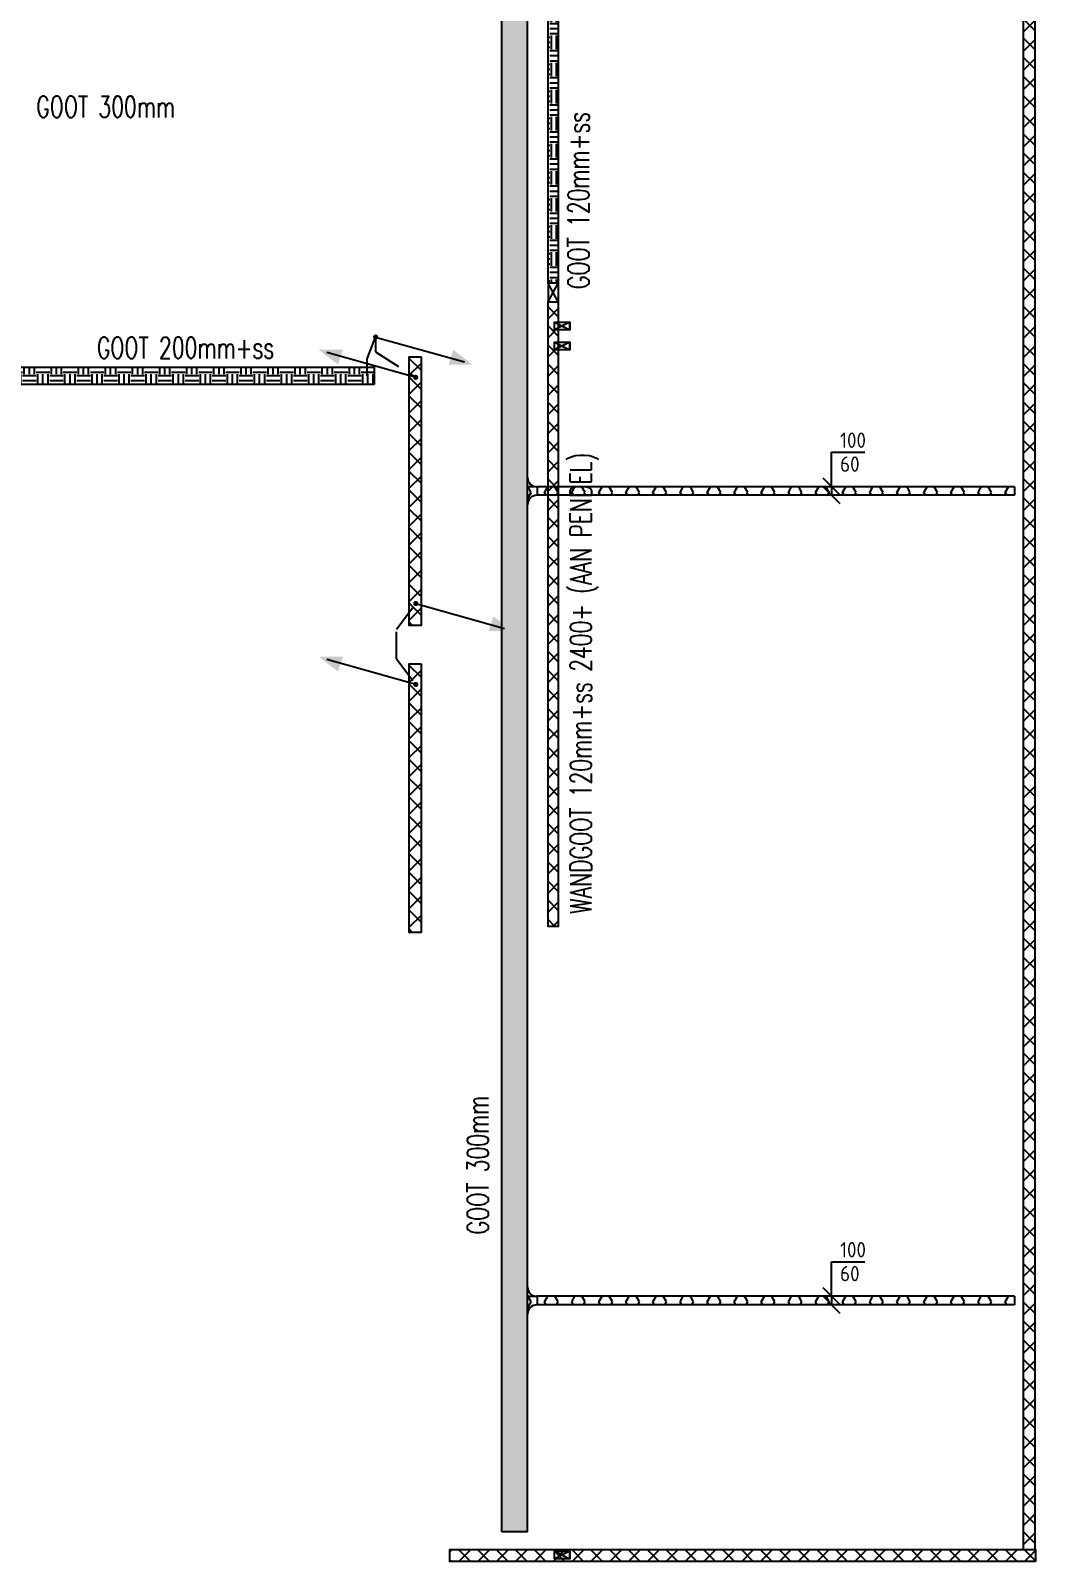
# Model space of a CAD drawing. Header units: millimetres. Extents: x -3262 to 113774, y 0 to 217478.
# Drawn here: x 101013 to 112789, y 174378 to 192327 of the extents above; entities that cross this region are included whole.
import ezdxf

# ---------------------------------------------------------------- set-up
doc = ezdxf.new("R2010")
doc.units = ezdxf.units.MM
doc.header["$LTSCALE"] = 100
doc.linetypes.add('HIDDEN2', pattern=[4.7625, 3.175, -1.5875])
for name, color, linetype in [('BL$4----_STEMPEL', 7, 'Continuous'), ('ByLayer', 2, 'Continuous'), ('EL6131--_ENERGIEBEDR (1996)', 2, 'Continuous'), ('EL6131--_GEBOUWINST (1996)', 2, 'Continuous'), ('EL6131--_KG_D', 3, 'Continuous'), ('EL6131--_WG_D', 3, 'Continuous'), ('EM6131--_KG', 1, 'Continuous')]:
    doc.layers.add(name, color=color, linetype=linetype)
doc.styles.add('buro-018', font='BUROFONT.shx', dxfattribs={"height": 180})
doc.styles.add('ROMANS', font='ROMANS', dxfattribs={"width": 0.7})
doc.styles.add('STABICAD-018', font='ISOCP.SHX', dxfattribs={"height": 1.8})

# ---------------------------------------------------------------- blocks, each defined once
blk = doc.blocks.new('*X49')
at = {"color": 0}
for p, q in [((12748, 21145), (12768, 21165)), ((12748, 20924), (12888, 21064)), ((12888, 20920), (12748, 21060)), ((12888, 21141), (12864, 21165)), ((12748, 20703), (12888, 20843)), ((12888, 20699), (12748, 20839)), ((12748, 20482), (12888, 20622)), ((12888, 20478), (12748, 20618)), ((12748, 20261), (12888, 20401)), ((12888, 20257), (12748, 20397)), ((12748, 20040), (12888, 20180)), ((12888, 20036), (12748, 20176)), ((12748, 19819), (12888, 19959)), ((12888, 19815), (12748, 19955)), ((12748, 19598), (12888, 19738)), ((12888, 19594), (12748, 19734)), ((12748, 19377), (12888, 19517)), ((12888, 19373), (12748, 19513)), ((12748, 19157), (12888, 19297)), ((12888, 19152), (12748, 19292)), ((12748, 18936), (12888, 19076)), ((12888, 18931), (12748, 19071)), ((12748, 18715), (12888, 18855)), ((12888, 18710), (12748, 18850)), ((12748, 18494), (12888, 18634)), ((12888, 18490), (12748, 18630)), ((12748, 18273), (12888, 18413)), ((12888, 18269), (12748, 18409)), ((12748, 18052), (12888, 18192)), ((12888, 18048), (12748, 18188)), ((12748, 17831), (12888, 17971)), ((12888, 17827), (12748, 17967)), ((12748, 17610), (12888, 17750)), ((12888, 17606), (12748, 17746)), ((12748, 17389), (12888, 17529)), ((12888, 17385), (12748, 17525)), ((12748, 17168), (12888, 17308)), ((12888, 17164), (12748, 17304)), ((12748, 16947), (12888, 17087)), ((12888, 16943), (12748, 17083)), ((12748, 16726), (12888, 16866)), ((12888, 16722), (12748, 16862)), ((12748, 16505), (12888, 16645)), ((12888, 16501), (12748, 16641)), ((12748, 16284), (12888, 16424)), ((12888, 16280), (12748, 16420)), ((12748, 16063), (12888, 16203)), ((12888, 16059), (12748, 16199)), ((12748, 15842), (12888, 15982)), ((12888, 15838), (12748, 15978)), ((12748, 15621), (12888, 15761)), ((12888, 15617), (12748, 15757)), ((12748, 15400), (12888, 15540)), ((12888, 15396), (12748, 15536)), ((12748, 15179), (12888, 15319)), ((12888, 15175), (12748, 15315)), ((12748, 14958), (12888, 15098)), ((12888, 14954), (12748, 15094)), ((12748, 14737), (12888, 14877)), ((12888, 14733), (12748, 14873)), ((12748, 14516), (12888, 14656)), ((12888, 14512), (12748, 14652)), ((12875, 14304), (12748, 14431)), ((12757, 14304), (12888, 14435))]:
    blk.add_line(p, q, dxfattribs=at)
blk = doc.blocks.new('*X50')
at = {"color": 0}
for p, q in [((16523, 21606), (16562, 21644)), ((16724, 21504), (16584, 21644)), ((16643, 21504), (16783, 21644)), ((16945, 21504), (16805, 21644)), ((16864, 21504), (17004, 21644)), ((17166, 21504), (17026, 21644)), ((17085, 21504), (17225, 21644)), ((17387, 21504), (17247, 21644)), ((17306, 21504), (17446, 21644)), ((17608, 21504), (17468, 21644)), ((17527, 21504), (17667, 21644)), ((17829, 21504), (17689, 21644)), ((17748, 21504), (17888, 21644)), ((18050, 21504), (17910, 21644)), ((17969, 21504), (18109, 21644)), ((18271, 21504), (18131, 21644)), ((18190, 21504), (18330, 21644)), ((18492, 21504), (18352, 21644)), ((18411, 21504), (18551, 21644)), ((18713, 21504), (18573, 21644)), ((18631, 21504), (18771, 21644)), ((18934, 21504), (18794, 21644)), ((18852, 21504), (18992, 21644)), ((19155, 21504), (19015, 21644)), ((19073, 21504), (19213, 21644)), ((19376, 21504), (19236, 21644)), ((19294, 21504), (19434, 21644)), ((19596, 21504), (19456, 21644)), ((19515, 21504), (19655, 21644))]:
    blk.add_line(p, q, dxfattribs=at)
blk = doc.blocks.new('*X53')
at = {"color": 0}
for p, q in [((13083, 14307), (12943, 14447)), ((12960, 14307), (13100, 14447)), ((13307, 14307), (13167, 14447)), ((13185, 14307), (13325, 14447)), ((13532, 14307), (13392, 14447)), ((13409, 14307), (13549, 14447)), ((13756, 14307), (13616, 14447)), ((13634, 14307), (13774, 14447)), ((13981, 14307), (13841, 14447)), ((13858, 14307), (13998, 14447)), ((14205, 14307), (14065, 14447)), ((14083, 14307), (14223, 14447)), ((14430, 14307), (14290, 14447)), ((14307, 14307), (14447, 14447)), ((14654, 14307), (14514, 14447)), ((14532, 14307), (14672, 14447)), ((14879, 14307), (14739, 14447)), ((14756, 14307), (14896, 14447)), ((15103, 14307), (14963, 14447)), ((14981, 14307), (15121, 14447)), ((15328, 14307), (15188, 14447)), ((15205, 14307), (15345, 14447)), ((15552, 14307), (15412, 14447)), ((15430, 14307), (15570, 14447)), ((15777, 14307), (15637, 14447)), ((15654, 14307), (15794, 14447)), ((16001, 14307), (15861, 14447)), ((15879, 14307), (16019, 14447)), ((16226, 14307), (16086, 14447)), ((16103, 14307), (16243, 14447)), ((16450, 14307), (16310, 14447)), ((16328, 14307), (16468, 14447)), ((16675, 14307), (16535, 14447)), ((16552, 14307), (16692, 14447)), ((16899, 14307), (16759, 14447)), ((16777, 14307), (16917, 14447)), ((17124, 14307), (16984, 14447)), ((17001, 14307), (17141, 14447)), ((17348, 14307), (17208, 14447)), ((17226, 14307), (17366, 14447)), ((17573, 14307), (17433, 14447)), ((17450, 14307), (17590, 14447)), ((17797, 14307), (17657, 14447)), ((17675, 14307), (17815, 14447)), ((18022, 14307), (17882, 14447)), ((17899, 14307), (18039, 14447)), ((18246, 14307), (18106, 14447)), ((18124, 14307), (18264, 14447)), ((18471, 14307), (18331, 14447)), ((18348, 14307), (18488, 14447)), ((18695, 14307), (18555, 14447)), ((18573, 14307), (18713, 14447)), ((18920, 14307), (18780, 14447)), ((18797, 14307), (18937, 14447)), ((19144, 14307), (19004, 14447)), ((19022, 14307), (19162, 14447)), ((19369, 14307), (19229, 14447)), ((19246, 14307), (19386, 14447)), ((19593, 14307), (19453, 14447)), ((19471, 14307), (19611, 14447)), ((19818, 14307), (19678, 14447)), ((19695, 14307), (19835, 14447)), ((20042, 14307), (19902, 14447)), ((19920, 14307), (20060, 14447)), ((20267, 14307), (20127, 14447)), ((20144, 14307), (20284, 14447)), ((20491, 14307), (20351, 14447)), ((20369, 14307), (20509, 14447)), ((20716, 14307), (20576, 14447)), ((20593, 14307), (20733, 14447)), ((20940, 14307), (20800, 14447)), ((20818, 14307), (20958, 14447)), ((21165, 14307), (21025, 14447)), ((21042, 14307), (21182, 14447)), ((21389, 14307), (21249, 14447)), ((21267, 14307), (21407, 14447)), ((21614, 14307), (21474, 14447)), ((21491, 14307), (21631, 14447)), ((21838, 14307), (21698, 14447)), ((21716, 14307), (21856, 14447)), ((22063, 14307), (21923, 14447)), ((21940, 14307), (22080, 14447)), ((22287, 14307), (22147, 14447)), ((22165, 14307), (22305, 14447)), ((22512, 14307), (22372, 14447)), ((22389, 14307), (22529, 14447)), ((22736, 14307), (22596, 14447)), ((22614, 14307), (22754, 14447)), ((22961, 14307), (22821, 14447)), ((22838, 14307), (22978, 14447)), ((23185, 14307), (23045, 14447)), ((23063, 14307), (23203, 14447)), ((23410, 14307), (23270, 14447)), ((23287, 14307), (23427, 14447)), ((23634, 14307), (23494, 14447)), ((23512, 14307), (23652, 14447)), ((23859, 14307), (23719, 14447)), ((23736, 14307), (23876, 14447)), ((24083, 14307), (23943, 14447)), ((23961, 14307), (24101, 14447)), ((24308, 14307), (24168, 14447)), ((24185, 14307), (24325, 14447)), ((24533, 14307), (24393, 14447)), ((24410, 14307), (24550, 14447)), ((24757, 14307), (24617, 14447)), ((24634, 14307), (24774, 14447)), ((24982, 14307), (24842, 14447)), ((24859, 14307), (24999, 14447)), ((25206, 14307), (25066, 14447)), ((25083, 14307), (25223, 14447)), ((25431, 14307), (25291, 14447)), ((25308, 14307), (25448, 14447)), ((25655, 14307), (25515, 14447)), ((25532, 14307), (25672, 14447)), ((25880, 14307), (25740, 14447)), ((25757, 14307), (25897, 14447)), ((26104, 14307), (25964, 14447)), ((25981, 14307), (26121, 14447)), ((26329, 14307), (26189, 14447)), ((26206, 14307), (26346, 14447)), ((26553, 14307), (26413, 14447)), ((26430, 14307), (26570, 14447)), ((26778, 14307), (26638, 14447)), ((26655, 14307), (26795, 14447)), ((27002, 14307), (26862, 14447)), ((26879, 14307), (27019, 14447)), ((27227, 14307), (27087, 14447)), ((27104, 14307), (27244, 14447)), ((27451, 14307), (27311, 14447)), ((27328, 14307), (27468, 14447)), ((27676, 14307), (27536, 14447)), ((27553, 14307), (27693, 14447)), ((27900, 14307), (27760, 14447)), ((27777, 14307), (27917, 14447)), ((28125, 14307), (27985, 14447)), ((28002, 14307), (28142, 14447)), ((28349, 14307), (28209, 14447)), ((28226, 14307), (28366, 14447)), ((28574, 14307), (28434, 14447)), ((28451, 14307), (28591, 14447)), ((28798, 14307), (28658, 14447)), ((28676, 14307), (28816, 14447)), ((29023, 14307), (28883, 14447)), ((28900, 14307), (29040, 14447)), ((29247, 14307), (29107, 14447)), ((29125, 14307), (29265, 14447)), ((29472, 14307), (29332, 14447)), ((29349, 14307), (29489, 14447)), ((29696, 14307), (29556, 14447)), ((29574, 14307), (29714, 14447)), ((29921, 14307), (29781, 14447)), ((29798, 14307), (29938, 14447)), ((30145, 14307), (30005, 14447)), ((30023, 14307), (30163, 14447)), ((30370, 14307), (30230, 14447)), ((30247, 14307), (30387, 14447)), ((30594, 14307), (30454, 14447)), ((30472, 14307), (30612, 14447)), ((30819, 14307), (30679, 14447)), ((30696, 14307), (30836, 14447))]:
    blk.add_line(p, q, dxfattribs=at)
blk = doc.blocks.new('PIJL-UIT')
at = {"layer": 'ByLayer', "color": 2}
blk.add_line((0, 0), (2.92, 10.41), dxfattribs=at)
blk.add_solid([(3.23, 11.35), (1.51, 9.11), (3.24, 8.54)], dxfattribs=at)
blk = doc.blocks.new('*X58')
at = {"color": 0}
for p, q in [((26550, 27583), (26670, 27583)), ((26550, 27523), (26670, 27523)), ((26550, 27464), (26670, 27464)), ((26690, 27444), (26690, 27601)), ((26749, 27444), (26749, 27601)), ((26591, 27285), (26591, 27444)), ((26650, 27285), (26650, 27444)), ((26670, 27424), (26750, 27424)), ((26670, 27365), (26750, 27365)), ((26670, 27305), (26750, 27305)), ((26690, 27126), (26690, 27285)), ((26749, 27126), (26749, 27285)), ((26550, 27265), (26670, 27265)), ((26550, 27206), (26670, 27206)), ((26550, 27146), (26670, 27146)), ((26591, 26968), (26591, 27126)), ((26650, 26968), (26650, 27126)), ((26670, 27107), (26750, 27107)), ((26550, 26948), (26670, 26948)), ((26670, 27047), (26750, 27047)), ((26670, 26988), (26750, 26988)), ((26690, 26809), (26690, 26968)), ((26749, 26809), (26749, 26968)), ((26550, 26888), (26670, 26888)), ((26550, 26829), (26670, 26829)), ((26591, 26650), (26591, 26809)), ((26650, 26650), (26650, 26809)), ((26670, 26789), (26750, 26789)), ((26550, 26630), (26670, 26630)), ((26550, 26571), (26670, 26571)), ((26670, 26730), (26750, 26730)), ((26670, 26670), (26750, 26670)), ((26690, 26491), (26690, 26650)), ((26749, 26491), (26749, 26650)), ((26550, 26511), (26670, 26511)), ((26591, 26333), (26591, 26491)), ((26650, 26333), (26650, 26491)), ((26670, 26472), (26750, 26472)), ((26670, 26412), (26750, 26412)), ((26550, 26313), (26670, 26313)), ((26550, 26253), (26670, 26253)), ((26670, 26352), (26750, 26352)), ((26690, 26174), (26690, 26333)), ((26749, 26174), (26749, 26333)), ((26550, 26194), (26670, 26194)), ((26591, 26015), (26591, 26174)), ((26650, 26015), (26650, 26174)), ((26670, 26154), (26750, 26154)), ((26670, 26095), (26750, 26095)), ((26670, 26035), (26750, 26035)), ((26550, 25995), (26670, 25995)), ((26550, 25936), (26670, 25936)), ((26550, 25876), (26670, 25876)), ((26591, 25698), (26591, 25856)), ((26650, 25698), (26650, 25856)), ((26690, 25856), (26690, 26015)), ((26749, 25856), (26749, 26015)), ((26550, 25678), (26670, 25678)), ((26670, 25837), (26750, 25837)), ((26670, 25777), (26750, 25777)), ((26670, 25718), (26750, 25718)), ((26690, 25539), (26690, 25698)), ((26749, 25539), (26749, 25698)), ((26550, 25618), (26670, 25618)), ((26550, 25559), (26670, 25559)), ((26591, 25380), (26591, 25539)), ((26650, 25380), (26650, 25539)), ((26670, 25519), (26750, 25519)), ((26550, 25360), (26670, 25360)), ((26670, 25460), (26750, 25460)), ((26670, 25400), (26750, 25400)), ((26690, 25221), (26690, 25380)), ((26749, 25221), (26749, 25380)), ((26550, 25301), (26670, 25301)), ((26550, 25241), (26670, 25241)), ((26591, 25063), (26591, 25221)), ((26650, 25063), (26650, 25221)), ((26670, 25202), (26750, 25202)), ((26670, 25142), (26750, 25142)), ((26550, 25043), (26670, 25043)), ((26550, 24983), (26670, 24983)), ((26670, 25082), (26750, 25082)), ((26690, 24904), (26690, 25063)), ((26749, 24904), (26749, 25063)), ((26550, 24924), (26670, 24924)), ((26591, 24745), (26591, 24904)), ((26650, 24745), (26650, 24904)), ((26670, 24884), (26750, 24884)), ((26670, 24825), (26750, 24825)), ((26550, 24725), (26670, 24725)), ((26550, 24666), (26670, 24666)), ((26550, 24606), (26670, 24606)), ((26670, 24765), (26750, 24765)), ((26690, 24586), (26690, 24745)), ((26749, 24586), (26749, 24745)), ((26591, 24428), (26591, 24586)), ((26650, 24428), (26650, 24586)), ((26670, 24567), (26750, 24567)), ((26670, 24507), (26750, 24507)), ((26670, 24448), (26750, 24448)), ((26690, 24269), (26690, 24428)), ((26749, 24269), (26749, 24428)), ((26550, 24408), (26670, 24408)), ((26550, 24348), (26670, 24348)), ((26550, 24289), (26670, 24289)), ((26591, 24110), (26591, 24269)), ((26650, 24110), (26650, 24269)), ((26670, 24249), (26750, 24249)), ((26550, 24090), (26670, 24090)), ((26670, 24190), (26750, 24190)), ((26670, 24130), (26750, 24130)), ((26690, 23951), (26690, 24110)), ((26749, 23951), (26749, 24110)), ((26550, 24031), (26670, 24031)), ((26550, 23971), (26670, 23971)), ((26591, 23793), (26591, 23951)), ((26650, 23793), (26650, 23951)), ((26670, 23932), (26750, 23932)), ((26550, 23773), (26670, 23773)), ((26550, 23713), (26670, 23713)), ((26670, 23872), (26750, 23872)), ((26670, 23812), (26750, 23812)), ((26690, 23634), (26690, 23793)), ((26749, 23634), (26749, 23793)), ((26550, 23654), (26670, 23654)), ((26591, 23475), (26591, 23634)), ((26650, 23475), (26650, 23634)), ((26670, 23614), (26750, 23614)), ((26670, 23555), (26750, 23555)), ((26550, 23455), (26670, 23455)), ((26550, 23396), (26670, 23396)), ((26550, 23336), (26670, 23336)), ((26670, 23495), (26750, 23495)), ((26690, 23316), (26690, 23475)), ((26749, 23316), (26749, 23475)), ((26591, 23158), (26591, 23316)), ((26650, 23158), (26650, 23316)), ((26670, 23297), (26750, 23297)), ((26670, 23237), (26750, 23237)), ((26670, 23178), (26750, 23178)), ((26690, 22999), (26690, 23158)), ((26749, 22999), (26749, 23158)), ((26550, 23138), (26670, 23138)), ((26550, 23078), (26670, 23078)), ((26550, 23019), (26670, 23019)), ((26591, 22840), (26591, 22999)), ((26650, 22840), (26650, 22999)), ((26670, 22979), (26750, 22979)), ((26550, 22820), (26670, 22820)), ((26670, 22920), (26750, 22920)), ((26670, 22860), (26750, 22860)), ((26690, 22681), (26690, 22840)), ((26749, 22681), (26749, 22840)), ((26550, 22761), (26670, 22761)), ((26550, 22701), (26670, 22701)), ((26591, 22523), (26591, 22681)), ((26650, 22523), (26650, 22681)), ((26670, 22662), (26750, 22662)), ((26550, 22503), (26670, 22503)), ((26550, 22443), (26670, 22443)), ((26670, 22602), (26750, 22602)), ((26670, 22542), (26750, 22542)), ((26690, 22364), (26690, 22523)), ((26749, 22364), (26749, 22523)), ((26550, 22384), (26670, 22384)), ((26591, 22205), (26591, 22364)), ((26650, 22205), (26650, 22364)), ((26670, 22344), (26750, 22344)), ((26670, 22285), (26750, 22285)), ((26550, 22185), (26670, 22185)), ((26550, 22126), (26670, 22126)), ((26670, 22225), (26750, 22225)), ((26690, 22053), (26690, 22205)), ((26749, 22053), (26749, 22205)), ((26550, 22066), (26670, 22066))]:
    blk.add_line(p, q, dxfattribs=at)
blk = doc.blocks.new('*X59')
at = {"color": 0}
for p, q in [((20194, 30297), (20275, 30378)), ((20480, 30258), (20360, 30378)), ((20380, 30258), (20500, 30378)), ((20705, 30258), (20585, 30378)), ((20604, 30258), (20724, 30378)), ((20929, 30258), (20809, 30378)), ((20829, 30258), (20949, 30378)), ((21154, 30258), (21034, 30378)), ((21053, 30258), (21173, 30378)), ((21378, 30258), (21258, 30378)), ((21278, 30258), (21398, 30378)), ((21603, 30258), (21483, 30378)), ((21502, 30258), (21622, 30378)), ((21827, 30258), (21707, 30378)), ((21727, 30258), (21847, 30378)), ((22052, 30258), (21932, 30378)), ((21951, 30258), (22071, 30378)), ((22276, 30258), (22156, 30378)), ((22176, 30258), (22296, 30378)), ((22501, 30258), (22381, 30378)), ((22400, 30258), (22520, 30378)), ((22725, 30258), (22605, 30378)), ((22625, 30258), (22745, 30378)), ((22950, 30258), (22830, 30378)), ((22849, 30258), (22969, 30378)), ((23174, 30258), (23054, 30378)), ((23074, 30258), (23194, 30378)), ((23399, 30258), (23279, 30378)), ((23298, 30258), (23418, 30378)), ((23623, 30258), (23503, 30378)), ((23523, 30258), (23643, 30378)), ((23848, 30258), (23728, 30378)), ((23747, 30258), (23867, 30378)), ((24072, 30258), (23952, 30378)), ((23972, 30258), (24092, 30378)), ((24297, 30258), (24177, 30378)), ((24196, 30258), (24316, 30378)), ((24521, 30258), (24401, 30378)), ((24421, 30258), (24541, 30378)), ((24746, 30258), (24626, 30378)), ((24646, 30258), (24766, 30378)), ((24970, 30258), (24850, 30378)), ((24870, 30258), (24990, 30378)), ((25195, 30258), (25075, 30378)), ((25095, 30258), (25215, 30378)), ((25419, 30258), (25299, 30378)), ((25319, 30258), (25439, 30378)), ((25644, 30258), (25524, 30378)), ((25544, 30258), (25664, 30378)), ((25868, 30258), (25748, 30378)), ((25768, 30258), (25888, 30378)), ((26093, 30258), (25973, 30378)), ((25993, 30258), (26113, 30378)), ((26317, 30258), (26197, 30378)), ((26217, 30258), (26337, 30378)), ((26542, 30258), (26422, 30378)), ((26442, 30258), (26562, 30378)), ((26766, 30258), (26646, 30378)), ((26666, 30258), (26786, 30378)), ((26991, 30258), (26871, 30378)), ((26891, 30258), (27011, 30378)), ((27215, 30258), (27095, 30378)), ((27115, 30258), (27235, 30378)), ((27440, 30258), (27320, 30378)), ((27340, 30258), (27460, 30378)), ((20256, 30258), (20194, 30320))]:
    blk.add_line(p, q, dxfattribs=at)
blk = doc.blocks.new('*X61')
at = {"color": 0}
for p, q in [((27735, 19804), (27781, 19804)), ((27735, 19745), (27781, 19745)), ((27761, 19824), (27761, 19846)), ((27781, 19844), (27940, 19844)), ((27801, 19726), (27801, 19824)), ((27861, 19726), (27861, 19824)), ((27920, 19726), (27920, 19824)), ((27940, 19804), (28099, 19804)), ((27940, 19745), (28099, 19745)), ((27960, 19824), (27960, 19846)), ((28019, 19824), (28019, 19846)), ((28079, 19824), (28079, 19846)), ((28099, 19844), (28258, 19844)), ((28119, 19726), (28119, 19824)), ((28178, 19726), (28178, 19824)), ((28238, 19726), (28238, 19824)), ((28258, 19804), (28416, 19804)), ((28258, 19745), (28416, 19745)), ((28277, 19824), (28277, 19846)), ((28337, 19824), (28337, 19846)), ((28396, 19824), (28396, 19846)), ((28416, 19844), (28575, 19844)), ((28436, 19726), (28436, 19824)), ((28496, 19726), (28496, 19824)), ((28555, 19726), (28555, 19824)), ((28575, 19804), (28734, 19804)), ((28575, 19745), (28734, 19745)), ((28595, 19824), (28595, 19846)), ((28654, 19824), (28654, 19846)), ((28714, 19824), (28714, 19846)), ((28734, 19844), (28892, 19844)), ((28754, 19726), (28754, 19824)), ((28813, 19726), (28813, 19824)), ((28873, 19726), (28873, 19824)), ((28892, 19804), (29051, 19804)), ((28892, 19745), (29051, 19745)), ((28912, 19824), (28912, 19846)), ((28972, 19824), (28972, 19846)), ((29031, 19824), (29031, 19846)), ((29051, 19844), (29210, 19844)), ((29071, 19726), (29071, 19824)), ((29131, 19726), (29131, 19824)), ((29190, 19726), (29190, 19824)), ((29210, 19804), (29369, 19804)), ((29210, 19745), (29369, 19745)), ((29230, 19824), (29230, 19846)), ((29289, 19824), (29289, 19846)), ((29349, 19824), (29349, 19846)), ((29369, 19844), (29528, 19844)), ((29389, 19726), (29389, 19824)), ((29448, 19726), (29448, 19824)), ((29508, 19726), (29508, 19824)), ((29528, 19804), (29686, 19804)), ((29528, 19745), (29686, 19745)), ((29547, 19824), (29547, 19846)), ((29607, 19824), (29607, 19846)), ((29666, 19824), (29666, 19846)), ((29686, 19844), (29845, 19844)), ((29706, 19726), (29706, 19824)), ((29766, 19726), (29766, 19824)), ((29825, 19726), (29825, 19824)), ((29845, 19804), (30004, 19804)), ((29845, 19745), (30004, 19745)), ((29865, 19824), (29865, 19846)), ((29924, 19824), (29924, 19846)), ((29984, 19824), (29984, 19846)), ((30004, 19844), (30162, 19844)), ((30024, 19726), (30024, 19824)), ((30083, 19726), (30083, 19824)), ((30143, 19726), (30143, 19824)), ((30162, 19804), (30321, 19804)), ((30162, 19745), (30321, 19745)), ((30182, 19824), (30182, 19846)), ((30242, 19824), (30242, 19846)), ((30301, 19824), (30301, 19846)), ((30321, 19844), (30480, 19844)), ((30341, 19726), (30341, 19824)), ((30401, 19726), (30401, 19824)), ((30460, 19726), (30460, 19824)), ((30480, 19804), (30639, 19804)), ((30480, 19745), (30639, 19745)), ((30500, 19824), (30500, 19846)), ((30559, 19824), (30559, 19846)), ((30619, 19824), (30619, 19846)), ((30639, 19844), (30798, 19844)), ((30659, 19726), (30659, 19824)), ((30718, 19726), (30718, 19824)), ((30778, 19726), (30778, 19824)), ((30798, 19804), (30956, 19804)), ((30798, 19745), (30956, 19745)), ((30817, 19824), (30817, 19846)), ((30877, 19824), (30877, 19846)), ((30936, 19824), (30936, 19846)), ((30956, 19844), (31115, 19844)), ((30976, 19726), (30976, 19824)), ((31036, 19726), (31036, 19824)), ((31095, 19726), (31095, 19824)), ((31115, 19804), (31274, 19804)), ((31115, 19745), (31274, 19745)), ((31135, 19824), (31135, 19846)), ((31194, 19824), (31194, 19846)), ((31254, 19824), (31254, 19846)), ((31274, 19844), (31432, 19844)), ((31294, 19726), (31294, 19824)), ((31353, 19726), (31353, 19824)), ((31413, 19726), (31413, 19824)), ((31432, 19804), (31591, 19804)), ((31432, 19745), (31591, 19745)), ((31452, 19824), (31452, 19846)), ((31512, 19824), (31512, 19846)), ((31571, 19824), (31571, 19846)), ((31591, 19844), (31750, 19844)), ((31611, 19726), (31611, 19824)), ((31671, 19726), (31671, 19824)), ((31730, 19726), (31730, 19824)), ((31750, 19804), (31909, 19804)), ((31750, 19745), (31909, 19745)), ((31770, 19824), (31770, 19846)), ((31829, 19824), (31829, 19846)), ((31889, 19824), (31889, 19846)), ((31909, 19844), (32068, 19844)), ((31929, 19726), (31929, 19824)), ((31988, 19726), (31988, 19824)), ((32048, 19726), (32048, 19824)), ((32068, 19804), (32226, 19804)), ((32068, 19745), (32226, 19745)), ((32087, 19824), (32087, 19846)), ((32147, 19824), (32147, 19846)), ((32206, 19824), (32206, 19846)), ((32226, 19844), (32385, 19844)), ((32246, 19726), (32246, 19824)), ((32306, 19726), (32306, 19824)), ((32365, 19726), (32365, 19824)), ((32385, 19804), (32544, 19804)), ((32385, 19745), (32544, 19745)), ((32405, 19824), (32405, 19846)), ((32464, 19824), (32464, 19846)), ((32524, 19824), (32524, 19846)), ((32544, 19844), (32702, 19844)), ((32564, 19726), (32564, 19824)), ((32623, 19726), (32623, 19824)), ((32683, 19726), (32683, 19824)), ((32702, 19804), (32861, 19804)), ((32702, 19745), (32861, 19745)), ((32722, 19824), (32722, 19846)), ((32782, 19824), (32782, 19846)), ((32841, 19824), (32841, 19846)), ((32861, 19844), (33020, 19844)), ((32881, 19726), (32881, 19824)), ((32941, 19726), (32941, 19824)), ((33000, 19726), (33000, 19824)), ((33020, 19804), (33179, 19804)), ((33020, 19745), (33179, 19745)), ((33040, 19824), (33040, 19846)), ((33099, 19824), (33099, 19846)), ((33159, 19824), (33159, 19846)), ((33179, 19844), (33338, 19844)), ((33199, 19726), (33199, 19824)), ((33258, 19726), (33258, 19824)), ((33318, 19726), (33318, 19824)), ((33338, 19804), (33496, 19804)), ((33338, 19745), (33496, 19745)), ((33357, 19824), (33357, 19846)), ((33417, 19824), (33417, 19846)), ((33476, 19824), (33476, 19846)), ((33496, 19844), (33655, 19844)), ((33516, 19726), (33516, 19824)), ((33576, 19726), (33576, 19824)), ((33635, 19726), (33635, 19824)), ((33655, 19804), (33814, 19804)), ((33655, 19745), (33814, 19745)), ((33675, 19824), (33675, 19846)), ((33734, 19824), (33734, 19846)), ((33794, 19824), (33794, 19846)), ((33814, 19844), (33972, 19844)), ((33834, 19726), (33834, 19824)), ((33893, 19726), (33893, 19824)), ((33953, 19726), (33953, 19824)), ((33972, 19804), (34131, 19804)), ((33972, 19745), (34131, 19745)), ((33992, 19824), (33992, 19846)), ((34052, 19824), (34052, 19846)), ((34111, 19824), (34111, 19846)), ((34131, 19844), (34290, 19844)), ((34151, 19726), (34151, 19824)), ((34211, 19726), (34211, 19824)), ((34270, 19726), (34270, 19824)), ((34290, 19804), (34449, 19804)), ((34290, 19745), (34449, 19745)), ((34310, 19824), (34310, 19846)), ((34369, 19824), (34369, 19846)), ((34429, 19824), (34429, 19846)), ((34449, 19844), (34608, 19844)), ((34469, 19726), (34469, 19824)), ((34528, 19726), (34528, 19824)), ((34588, 19726), (34588, 19824)), ((34608, 19804), (34766, 19804)), ((34608, 19745), (34766, 19745)), ((34627, 19824), (34627, 19846)), ((34687, 19824), (34687, 19846)), ((34746, 19824), (34746, 19846)), ((34766, 19844), (34925, 19844)), ((34786, 19726), (34786, 19824)), ((34846, 19726), (34846, 19824)), ((34905, 19726), (34905, 19824)), ((34925, 19804), (34967, 19804)), ((34925, 19745), (34967, 19745)), ((34945, 19824), (34945, 19846))]:
    blk.add_line(p, q, dxfattribs=at)
blk = doc.blocks.new('*U127')
at = {"color": 0, "linetype": 'Continuous'}
for p, q in [((0, 50, -2730), (5592, 50, -2730)), ((0, -50, -2730), (0, 50, -2730)), ((5592, -50, -2730), (5592, 50, -2730)), ((0, -50, -2730), (5592, -50, -2730))]:
    blk.add_line(p, q, dxfattribs=at)
at = {"layer": 'BL$4----_STEMPEL', "color": 1, "style": 'buro-018'}
for tag in ['CODE', 'POSITIONCODE', 'SECTIONCODE']:
    blk.add_attdef(tag, (112585, 177436, 2730), '', height=1.8, dxfattribs=at)
blk = doc.blocks.new('*U128')
at = {"color": 0, "linetype": 'Continuous'}
for p, q in [((0, -160, -2730), (0, 160, -2730)), ((115, 50, -2730), (110, 50, -2730)), ((115, -50, -2730), (115, 50, -2730)), ((115, -50, -2730), (110, -50, -2730))]:
    blk.add_line(p, q, dxfattribs=at)
for centre, start, end in [((110, 160, -2730), 180, 270), ((110, -160, -2730), 90, 180)]:
    blk.add_arc(centre, 110, start, end, dxfattribs=at)
at = {"layer": 'BL$4----_STEMPEL', "color": 1, "style": 'buro-018'}
for tag in ['CODE', 'POSITIONCODE', 'SECTIONCODE']:
    blk.add_attdef(tag, (106878, 177436, 2730), '', height=1.8, dxfattribs=at)
blk = doc.blocks.new('*U129')
at = {"color": 0, "linetype": 'Continuous'}
for p, q in [((0, 0, -2730), (0, 406, -2730)), ((0, 406, -2730), (388, 406, -2730)), ((100, -100, -2730), (-100, 100, -2730)), ((100, -200, -2730), (-100, 0, -2730)), ((0, 0, -2730), (0, -100, -2730))]:
    blk.add_line(p, q, dxfattribs=at)
at = {"color": 0, "linetype": 'Continuous', "style": 'STABICAD-018'}
for s, p in [('100', (100, 456, -2730)), ('60', (100, 176, -2730))]:
    blk.add_text(s, height=180, dxfattribs=at).set_placement(p)
at = {"layer": 'BL$4----_STEMPEL', "color": 1, "style": 'buro-018'}
blk.add_attdef('CODE', (110401, 177486, 2730), '', height=1.8, dxfattribs=at)

msp = doc.modelspace()

# ---------------------------------------------------------------- hatches: boundary and pattern name
at = {"layer": 'EL6131--_KG_D'}
h = msp.add_hatch(dxfattribs=at)
h.set_pattern_fill('STARS', color=1, scale=25)
h.paths.add_polyline_path([(106837, 217281), (106537, 217281), (106537, 174723), (106837, 174723)])
h = msp.add_hatch(dxfattribs=at)
h.set_pattern_fill('STARS', color=1, scale=25)
h.set_pattern_definition([(0, (0, 9492.01), (0, 137.48153), [79.375, -79.375]), (60, (0, 9492.01), (-119.0625, 68.74077), [79.375, -79.375]), (120, (39.69, 9560.75), (-119.0625, -68.74077), [79.375, -79.375])])
h.paths.add_polyline_path([(112543, 186978), (106952, 186978), (106952, 186878), (112543, 186878)])
h.paths.add_polyline_path([(106952, 186978), (106947, 186978, -0.414214), (106837, 187088), (106837, 186768, -0.414214), (106947, 186878), (106952, 186878)])
h = msp.add_hatch(dxfattribs=at)
h.set_pattern_fill('STARS', color=1, scale=25)
h.paths.add_polyline_path([(112543, 177486), (106952, 177486), (106952, 177386), (112543, 177386)])
h.paths.add_polyline_path([(106952, 177486), (106947, 177486, -0.414214), (106837, 177596), (106837, 177276, -0.414214), (106947, 177386), (106952, 177386)])

# ---------------------------------------------------------------- linework, layer by layer
at = {"layer": 'EL6131--_ENERGIEBEDR (1996)', "color": 2, "linetype": 'Continuous'}
for p, q in [((107077, 189145), (107197, 189364)), ((107197, 189145), (107077, 189364)), ((107077, 189364), (107077, 189145)), ((107197, 189364), (107197, 189145))]:
    msp.add_line(p, q, dxfattribs=at)
at = {"layer": 'EL6131--_ENERGIEBEDR (1996)', "color": 2, "linetype": 'HIDDEN2'}
for p, q in [((104956, 188480), (105057, 188734)), ((105057, 188734), (105057, 188561)), ((104956, 188280), (104956, 188480)), ((105057, 188561), (105527, 188261)), ((105300, 185309), (105527, 185609)), ((105300, 184961), (105300, 185309)), ((105300, 184961), (105527, 184661))]:
    msp.add_line(p, q, dxfattribs=at)
at = {"layer": 'EL6131--_ENERGIEBEDR (1996)', "color": 2, "linetype": 'Continuous'}
for points in [[(107077, 189364), (107077, 196597), (107197, 196597), (107197, 189364)], [(105040, 188179), (99492, 188179), (99492, 188379), (105040, 188379)]]:
    msp.add_lwpolyline(points, close=True, dxfattribs=at)
at = {"layer": 'EL6131--_ENERGIEBEDR (1996)', "const_width": 30}
for points in [[(105057, 188719, 1), (105057, 188749, 1)], [(105527, 188246, 1), (105527, 188276, 1)], [(105527, 185594, 1), (105527, 185624, 1)], [(105527, 184646, 1), (105527, 184676, 1)]]:
    msp.add_lwpolyline(points, format="xyb", close=True, dxfattribs=at)
at = {"layer": 'EL6131--_GEBOUWINST (1996)', "color": 2, "linetype": 'Continuous'}
for points in [[(112786, 174518), (112786, 217478), (112646, 217478), (112646, 174518)], [(107197, 189145), (107197, 181823), (107077, 181823), (107077, 189145)], [(105589, 188503), (105589, 185353), (105449, 185353), (105449, 188503)], [(105589, 184903), (105589, 181753), (105449, 181753), (105449, 184903)], [(112789, 174378), (105928, 174378), (105928, 174518), (112789, 174518)]]:
    msp.add_lwpolyline(points, close=True, dxfattribs=at)
at = {"layer": 'EL6131--_KG_D', "linetype": 'Continuous'}
for p, q in [((106537, 174723), (106537, 217281)), ((106837, 174723), (106837, 217281)), ((106837, 174723), (106537, 174723))]:
    msp.add_line(p, q, dxfattribs=at)
at = {"layer": 'EL6131--_WG_D', "linetype": 'Continuous'}
for points in [[(107154, 188908), (107334, 188908), (107334, 188818), (107154, 188818), (107154, 188908), (107334, 188818), (107334, 188908), (107154, 188818)], [(107154, 188672), (107334, 188672), (107334, 188582), (107154, 188582), (107154, 188672), (107334, 188582), (107334, 188672), (107154, 188582)], [(107154, 174498), (107334, 174498), (107334, 174408), (107154, 174408), (107154, 174498), (107334, 174408), (107334, 174498), (107154, 174408)]]:
    msp.add_lwpolyline(points, dxfattribs=at)

# ---------------------------------------------------------------- block references
at = {"layer": 'EL6131--_ENERGIEBEDR (1996)', "color": 1, "linetype": 'Continuous', "rotation": 90}
for name, p in [('*X61', (126923, 161629)), ('*X58', (127093, 161629))]:
    msp.add_blockref(name, p, dxfattribs=at)
at = {"layer": 'EL6131--_ENERGIEBEDR (1996)', "color": 1, "linetype": 'Continuous', "xscale": 100, "yscale": 100, "zscale": 100}
for p, rotation in [((105057, 188734), 270), ((105527, 188261), 90), ((105527, 185609), 270), ((105527, 184661), 90)]:
    msp.add_blockref('PIJL-UIT', p, dxfattribs=dict(at, rotation=rotation))
at = {"layer": 'EL6131--_GEBOUWINST (1996)', "color": 1, "linetype": 'Continuous', "rotation": 90}
for name, p in [('*X53', (127093, 161629)), ('*X59', (137455, 161629)), ('*X50', (127093, 168829)), ('*X50', (127093, 165229)), ('*X49', (127093, 161629))]:
    msp.add_blockref(name, p, dxfattribs=at)
at = {"layer": 'EL6131--_KG_D', "linetype": 'Continuous'}
for p in [(106837, 186928, 2730), (106837, 177436, 2730)]:
    msp.add_blockref('*U128', p, dxfattribs=at)
at = {"layer": 'EL6131--_KG_D', "linetype": 'Continuous', "rotation": 180}
for p in [(112543, 186928, 2730), (112543, 177436, 2730)]:
    msp.add_blockref('*U127', p, dxfattribs=at)
at = {"layer": 'EM6131--_KG', "linetype": 'Continuous'}
for p in [(110401, 186978, 2730), (110401, 177486, 2730)]:
    msp.add_blockref('*U129', p, dxfattribs=at)

# ---------------------------------------------------------------- texts
at = {"layer": 'EL6131--_ENERGIEBEDR (1996)', "color": 1, "linetype": 'Continuous', "style": 'ROMANS', "width": 0.7}
for s, p in [('GOOT 300mm', (101080, 191310)), ('GOOT 200mm+ss', (101790, 188484))]:
    msp.add_text(s, height=250, dxfattribs=at).set_placement(p)
for s, p in [('GOOT 120mm+ss', (107559, 189297)), ('WANDGOOT 120mm+ss 2400+ (AAN PENDEL)', (107586, 181973))]:
    msp.add_text(s, height=250, rotation=90, dxfattribs=at).set_placement(p)
at = {"layer": 'EL6131--_KG_D', "color": 1, "linetype": 'Continuous', "style": 'ROMANS', "width": 0.7}
msp.add_text('GOOT 300mm', height=250, rotation=90, dxfattribs=at).set_placement((106379, 178213))

doc.saveas('drawing.dxf')
